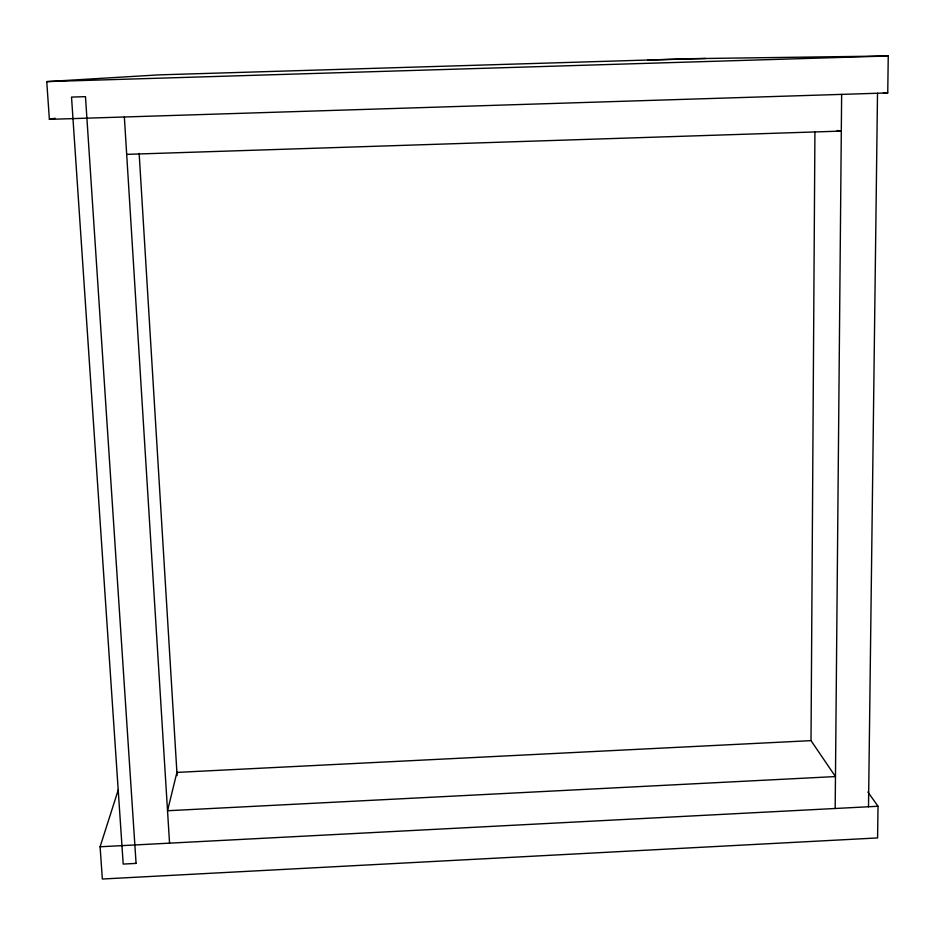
<?xml version="1.0" encoding="UTF-8"?>
<svg xmlns="http://www.w3.org/2000/svg" width="935" height="935" viewBox="0 0 935 935"><rect width="100%" height="100%" fill="white"/><g stroke="black" fill="none" stroke-linecap="round" stroke-linejoin="round"><path stroke-width="1.4" d="M811.019 740.438L814.923 132.092M835.177 808.494L841.64 94.377M868.51 806.753L877.509 93.243M867.867 791.968L878.023 806.262L877.591 837.935L102.347 879.017L100.092 846.771L118.254 789.9M887.747 92.927L888.25 55.983L692.835 58.66L158.669 74.882L46.75 81.614L49.38 119.353L887.747 92.927L883.376 92.682M49.38 119.353L55.06 118.289M100.092 846.771L878.023 806.262M126.681 154.369L841.313 131.087L837.152 130.514M46.75 81.614L888.25 55.983M647.861 60.039L705.738 58.484M124.355 116.98L169.551 843.16M139.151 153.387L177.101 775.594M176.914 772.404L167.54 810.738L835.458 776.564L811.019 740.637L176.914 772.404M136.078 863.402L123.198 864.08L71.528 97.088L85.482 96.656L136.078 863.402"/></g></svg>
